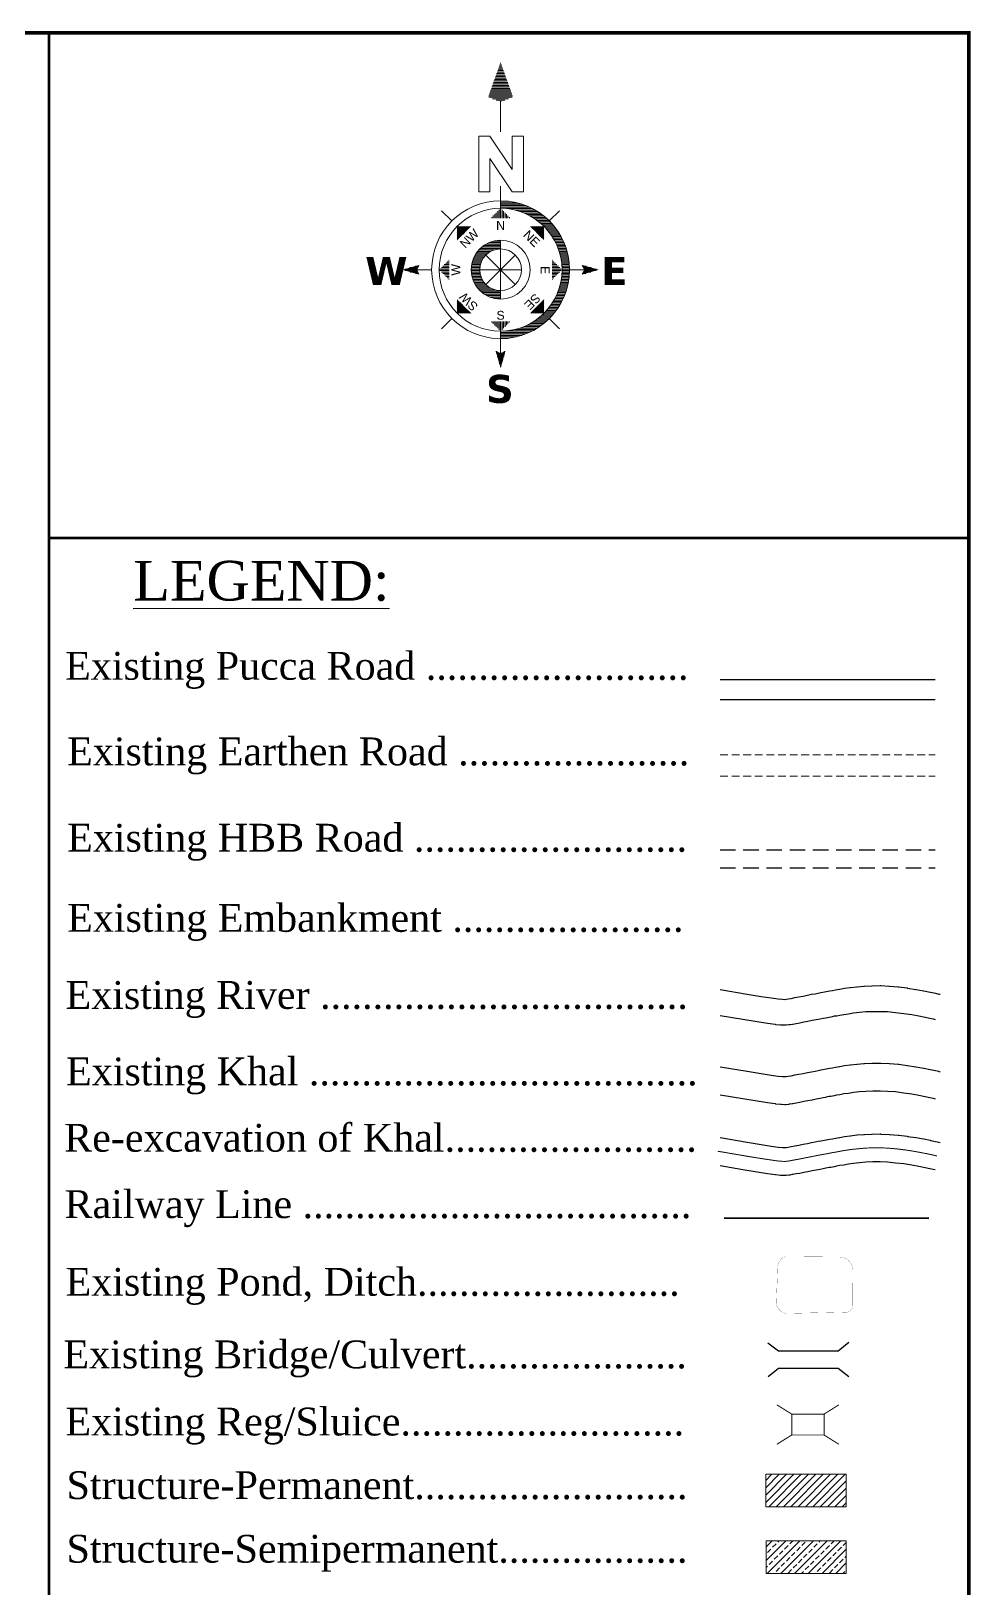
# Model space of a CAD drawing. Header units: millimetres. Extents: x 103 to 145964, y -150542 to -48.
# Drawn here: x 30755 to 31363, y -102114 to -101107 of the extents above; entities that cross this region are included whole.
import ezdxf
from ezdxf.enums import TextEntityAlignment as Align

# ---------------------------------------------------------------- set-up
doc = ezdxf.new("R2010")
doc.units = ezdxf.units.MM
doc.header["$MEASUREMENT"] = 0
for name, pattern in [('CENTERX2', [4, 2.5, -0.5, 0.5, -0.5]), ('DASHED2', [0.375, 0.25, -0.125]), ('HIDDENX2', [0.75, 0.5, -0.25]), ('PHANTOM2', [1.25, 0.625, -0.125, 0.125, -0.125, 0.125, -0.125])]:
    doc.linetypes.add(name, pattern=pattern)
for name, color, linetype in [('boundary', 7, 'Continuous'), ('Earthen Emb', 42, 'Continuous'), ('HBB_BFS Road', 7, 'DASHED2'), ('Khal', 4, 'Continuous'), ('RIVER', 150, 'Continuous')]:
    doc.layers.add(name, color=color, linetype=linetype)
for name, color, linetype, lineweight in [('Bridge or Culvert', 7, 'Continuous', 25), ('Earthan Road', 7, 'DASHED2', 9), ('Existing Str', 7, 'PHANTOM2', 35), ('HOUSE', 144, 'Continuous', 18), ('line', 10, 'Continuous', 9), ('OUTLINE', 7, 'Continuous', 15), ('p2', 32, 'Continuous', 15), ('Pond or Ditch', 7, 'Continuous', 9), ('PUCCA ROAD', 1, 'Continuous', 30), ('Rail Line', 14, 'TRACKS', 35)]:
    doc.layers.add(name, color=color, linetype=linetype, lineweight=lineweight)
doc.styles.add('b', font='times.ttf')
doc.styles.add('LEG', font='romantic.ttf')
doc.styles.add('Romans', font='arial.ttf')
doc.styles.get("Standard").update_dxf_attribs({"font": 'arial.ttf'})
doc.linetypes.add('TRACKS', pattern='A,0.15,[130,ltypeshp.shx,S=0.25,R=0,X=0,Y=0],0.15', length=0.3)
pattern_1 = [(360, (26.19663, 31.512), (2e-14, 0.2822134), [])]
pattern_2 = [(360, (26.19663, 27.11894), (2e-14, 0.2822134), [])]
pattern_3 = [(180, (26.19663, 27.11894), (2e-14, 0.2822134), [])]
pattern_4 = [(45, (26.19663, 27.11894), (-0.199555, 0.199555), [])]
pattern_5 = [(90, (26.19663, 27.11894), (-0.2822134, 2e-14), [])]
pattern_6 = [(135, (26.19663, 27.11894), (-0.199555, -0.199555), [])]
pattern_7 = [(180, (26.19663, 27.11894), (-2e-14, -0.2822134), [])]
pattern_8 = [(225, (26.19663, 27.11894), (0.199555, -0.199555), [])]
pattern_9 = [(270, (26.19663, 27.11894), (0.2822134, -2e-14), [])]
pattern_10 = [(315, (26.19663, 27.11894), (0.199555, 0.199555), [])]

# ---------------------------------------------------------------- blocks, each defined once
blk = doc.blocks.new('A$C5FE22593')
h = blk.add_hatch()
h.set_pattern_fill('_USER', color=11, scale=0.282213, style=0, pattern_type=0)
h.set_pattern_definition(pattern_1)
h.paths.add_polyline_path([(26.2, 66.79), (23.84, 60.2), (26.2, 59.26), (28.55, 60.2)])
h = blk.add_hatch()
h.set_pattern_fill('_USER', color=11, scale=0.282213, style=0, pattern_type=0)
h.set_pattern_definition(pattern_1)
h.paths.add_polyline_path([(26.2, 66.79), (23.84, 60.2), (26.2, 59.26), (28.55, 60.2)])
h = blk.add_hatch()
h.set_pattern_fill('_USER', color=11, scale=0.282213, style=0, pattern_type=0)
h.set_pattern_definition(pattern_1)
h.paths.add_polyline_path([(26.2, 66.79), (23.84, 60.2), (26.2, 59.26), (28.55, 60.2)])
h = blk.add_hatch()
h.set_pattern_fill('_USER', color=11, scale=0.282213, style=0, pattern_type=0)
h.set_pattern_definition(pattern_1)
h.paths.add_polyline_path([(26.2, 66.79), (23.84, 60.2), (26.2, 59.26), (28.55, 60.2)])
h = blk.add_hatch(color=11)
h.paths.add_polyline_path([(26.2, 15.36), (26.2, 13.92, 1), (26.2, 40.32), (26.2, 38.88, -1)])
h.paths.add_polyline_path([(26.2, 31.11), (26.2, 32.76, 1), (26.2, 21.47), (26.2, 23.13, -1)])
h = blk.add_hatch(color=11)
h.paths.add_polyline_path([(26.2, 15.36), (26.2, 13.92, 1), (26.2, 40.32), (26.2, 38.88, -1)])
h.paths.add_polyline_path([(26.2, 31.11), (26.2, 32.76, 1), (26.2, 21.47), (26.2, 23.13, -1)])
h = blk.add_hatch(color=11)
h.paths.add_polyline_path([(26.2, 15.36), (26.2, 13.92, 1), (26.2, 40.32), (26.2, 38.88, -1)])
h.paths.add_polyline_path([(26.2, 31.11), (26.2, 32.76, 1), (26.2, 21.47), (26.2, 23.13, -1)])
h = blk.add_hatch(color=11)
h.paths.add_polyline_path([(26.2, 15.36), (26.2, 13.92, 1), (26.2, 40.32), (26.2, 38.88, -1)])
h.paths.add_polyline_path([(26.2, 31.11), (26.2, 32.76, 1), (26.2, 21.47), (26.2, 23.13, -1)])
h = blk.add_hatch()
h.set_pattern_fill('_USER', color=11, scale=0.282213, angle=90, style=0, pattern_type=0)
h.set_pattern_definition(pattern_5)
h.paths.add_polyline_path([(28.08, 37), (26.2, 38.88), (24.32, 37)])
h = blk.add_hatch()
h.set_pattern_fill('_USER', color=11, scale=0.282213, angle=90, style=0, pattern_type=0)
h.set_pattern_definition(pattern_5)
h.paths.add_polyline_path([(28.08, 37), (26.2, 38.88), (24.32, 37)])
h = blk.add_hatch()
h.set_pattern_fill('_USER', color=11, scale=0.282213, angle=90, style=0, pattern_type=0)
h.set_pattern_definition(pattern_5)
h.paths.add_polyline_path([(28.08, 37), (26.2, 38.88), (24.32, 37)])
h = blk.add_hatch()
h.set_pattern_fill('_USER', color=11, scale=0.282213, angle=90, style=0, pattern_type=0)
h.set_pattern_definition(pattern_5)
h.paths.add_polyline_path([(28.08, 37), (26.2, 38.88), (24.32, 37)])
h = blk.add_hatch()
h.set_pattern_fill('_USER', color=11, scale=0.282213, style=0, pattern_type=0)
h.set_pattern_definition(pattern_2)
h.paths.add_polyline_path([(39.4, 27.12, 0.414214), (26.2, 40.32), (26.2, 38.88, -0.414214), (37.96, 27.12, -0.414214), (26.2, 15.36), (26.2, 13.92, 0.414214)])
h = blk.add_hatch()
h.set_pattern_fill('_USER', color=11, scale=0.282213, style=0, pattern_type=0)
h.set_pattern_definition(pattern_2)
h.paths.add_polyline_path([(39.4, 27.12, 0.414214), (26.2, 40.32), (26.2, 38.88, -0.414214), (37.96, 27.12, -0.414214), (26.2, 15.36), (26.2, 13.92, 0.414214)])
h = blk.add_hatch()
h.set_pattern_fill('_USER', color=11, scale=0.282213, style=0, pattern_type=0)
h.set_pattern_definition(pattern_2)
h.paths.add_polyline_path([(39.4, 27.12, 0.414214), (26.2, 40.32), (26.2, 38.88, -0.414214), (37.96, 27.12, -0.414214), (26.2, 15.36), (26.2, 13.92, 0.414214)])
h = blk.add_hatch()
h.set_pattern_fill('_USER', color=11, scale=0.282213, style=0, pattern_type=0)
h.set_pattern_definition(pattern_2)
h.paths.add_polyline_path([(39.4, 27.12, 0.414214), (26.2, 40.32), (26.2, 38.88, -0.414214), (37.96, 27.12, -0.414214), (26.2, 15.36), (26.2, 13.92, 0.414214)])
h = blk.add_hatch()
h.set_pattern_fill('_USER', color=11, scale=0.282213, angle=135, style=0, pattern_type=0)
h.set_pattern_definition(pattern_6)
h.paths.add_polyline_path([(20.54, 35.43), (17.88, 35.43), (17.88, 32.77)])
h = blk.add_hatch()
h.set_pattern_fill('_USER', color=11, scale=0.282213, angle=135, style=0, pattern_type=0)
h.set_pattern_definition(pattern_6)
h.paths.add_polyline_path([(20.54, 35.43), (17.88, 35.43), (17.88, 32.77)])
h = blk.add_hatch()
h.set_pattern_fill('_USER', color=11, scale=0.282213, angle=135, style=0, pattern_type=0)
h.set_pattern_definition(pattern_6)
h.paths.add_polyline_path([(20.54, 35.43), (17.88, 35.43), (17.88, 32.77)])
h = blk.add_hatch()
h.set_pattern_fill('_USER', color=11, scale=0.282213, angle=135, style=0, pattern_type=0)
h.set_pattern_definition(pattern_6)
h.paths.add_polyline_path([(20.54, 35.43), (17.88, 35.43), (17.88, 32.77)])
h = blk.add_hatch()
h.set_pattern_fill('_USER', color=11, scale=0.282213, angle=45, style=0, pattern_type=0)
h.set_pattern_definition(pattern_4)
h.paths.add_polyline_path([(34.51, 32.77), (34.51, 35.43), (31.85, 35.43)])
h = blk.add_hatch()
h.set_pattern_fill('_USER', color=11, scale=0.282213, angle=45, style=0, pattern_type=0)
h.set_pattern_definition(pattern_4)
h.paths.add_polyline_path([(34.51, 32.77), (34.51, 35.43), (31.85, 35.43)])
h = blk.add_hatch()
h.set_pattern_fill('_USER', color=11, scale=0.282213, angle=45, style=0, pattern_type=0)
h.set_pattern_definition(pattern_4)
h.paths.add_polyline_path([(34.51, 32.77), (34.51, 35.43), (31.85, 35.43)])
h = blk.add_hatch()
h.set_pattern_fill('_USER', color=11, scale=0.282213, angle=45, style=0, pattern_type=0)
h.set_pattern_definition(pattern_4)
h.paths.add_polyline_path([(34.51, 32.77), (34.51, 35.43), (31.85, 35.43)])
h = blk.add_hatch()
h.set_pattern_fill('_USER', color=11, scale=0.282213, style=0, pattern_type=0)
h.set_pattern_definition(pattern_2)
h.paths.add_polyline_path([(26.2, 31.11), (26.2, 32.76, 0.414214), (20.55, 27.12, 0.414214), (26.2, 21.47), (26.2, 23.13, -0.414214), (22.21, 27.12, -0.414214)])
h = blk.add_hatch()
h.set_pattern_fill('_USER', color=11, scale=0.282213, style=0, pattern_type=0)
h.set_pattern_definition(pattern_2)
h.paths.add_polyline_path([(26.2, 31.11), (26.2, 32.76, 0.414214), (20.55, 27.12, 0.414214), (26.2, 21.47), (26.2, 23.13, -0.414214), (22.21, 27.12, -0.414214)])
h = blk.add_hatch()
h.set_pattern_fill('_USER', color=11, scale=0.282213, style=0, pattern_type=0)
h.set_pattern_definition(pattern_2)
h.paths.add_polyline_path([(26.2, 31.11), (26.2, 32.76, 0.414214), (20.55, 27.12, 0.414214), (26.2, 21.47), (26.2, 23.13, -0.414214), (22.21, 27.12, -0.414214)])
h = blk.add_hatch()
h.set_pattern_fill('_USER', color=11, scale=0.282213, style=0, pattern_type=0)
h.set_pattern_definition(pattern_2)
h.paths.add_polyline_path([(26.2, 31.11), (26.2, 32.76, 0.414214), (20.55, 27.12, 0.414214), (26.2, 21.47), (26.2, 23.13, -0.414214), (22.21, 27.12, -0.414214)])
h = blk.add_hatch()
h.set_pattern_fill('_USER', color=11, scale=0.282213, style=0, pattern_type=0)
h.set_pattern_definition(pattern_3)
h.paths.add_polyline_path([(10.67, 26.18), (10.2, 27.12), (10.67, 28.06), (7.38, 27.12)])
h = blk.add_hatch()
h.set_pattern_fill('_USER', color=11, scale=0.282213, style=0, pattern_type=0)
h.set_pattern_definition(pattern_3)
h.paths.add_polyline_path([(10.67, 26.18), (10.2, 27.12), (10.67, 28.06), (7.38, 27.12)])
h = blk.add_hatch()
h.set_pattern_fill('_USER', color=11, scale=0.282213, style=0, pattern_type=0)
h.set_pattern_definition(pattern_3)
h.paths.add_polyline_path([(10.67, 26.18), (10.2, 27.12), (10.67, 28.06), (7.38, 27.12)])
h = blk.add_hatch()
h.set_pattern_fill('_USER', color=11, scale=0.282213, style=0, pattern_type=0)
h.set_pattern_definition(pattern_3)
h.paths.add_polyline_path([(10.67, 26.18), (10.2, 27.12), (10.67, 28.06), (7.38, 27.12)])
h = blk.add_hatch()
h.set_pattern_fill('_USER', color=11, scale=0.282213, angle=180, style=0, pattern_type=0)
h.set_pattern_definition(pattern_7)
h.paths.add_polyline_path([(16.32, 29), (14.44, 27.12), (16.32, 25.24)])
h = blk.add_hatch()
h.set_pattern_fill('_USER', color=11, scale=0.282213, angle=180, style=0, pattern_type=0)
h.set_pattern_definition(pattern_7)
h.paths.add_polyline_path([(16.32, 29), (14.44, 27.12), (16.32, 25.24)])
h = blk.add_hatch()
h.set_pattern_fill('_USER', color=11, scale=0.282213, angle=180, style=0, pattern_type=0)
h.set_pattern_definition(pattern_7)
h.paths.add_polyline_path([(16.32, 29), (14.44, 27.12), (16.32, 25.24)])
h = blk.add_hatch()
h.set_pattern_fill('_USER', color=11, scale=0.282213, angle=180, style=0, pattern_type=0)
h.set_pattern_definition(pattern_7)
h.paths.add_polyline_path([(16.32, 29), (14.44, 27.12), (16.32, 25.24)])
h = blk.add_hatch()
h.set_pattern_fill('_USER', color=11, scale=0.282213, style=0, pattern_type=0)
h.set_pattern_definition(pattern_2)
h.paths.add_polyline_path([(36.07, 29), (36.07, 25.24), (37.96, 27.12)])
h = blk.add_hatch()
h.set_pattern_fill('_USER', color=11, scale=0.282213, style=0, pattern_type=0)
h.set_pattern_definition(pattern_2)
h.paths.add_polyline_path([(36.07, 29), (36.07, 25.24), (37.96, 27.12)])
h = blk.add_hatch()
h.set_pattern_fill('_USER', color=11, scale=0.282213, style=0, pattern_type=0)
h.set_pattern_definition(pattern_2)
h.paths.add_polyline_path([(36.07, 29), (36.07, 25.24), (37.96, 27.12)])
h = blk.add_hatch()
h.set_pattern_fill('_USER', color=11, scale=0.282213, style=0, pattern_type=0)
h.set_pattern_definition(pattern_2)
h.paths.add_polyline_path([(36.07, 29), (36.07, 25.24), (37.96, 27.12)])
h = blk.add_hatch()
h.set_pattern_fill('_USER', color=11, scale=0.282213, style=0, pattern_type=0)
h.set_pattern_definition(pattern_2)
h.paths.add_polyline_path([(45.01, 27.12), (41.72, 28.06), (42.19, 27.12), (41.72, 26.18)])
h = blk.add_hatch()
h.set_pattern_fill('_USER', color=11, scale=0.282213, style=0, pattern_type=0)
h.set_pattern_definition(pattern_2)
h.paths.add_polyline_path([(45.01, 27.12), (41.72, 28.06), (42.19, 27.12), (41.72, 26.18)])
h = blk.add_hatch()
h.set_pattern_fill('_USER', color=11, scale=0.282213, style=0, pattern_type=0)
h.set_pattern_definition(pattern_2)
h.paths.add_polyline_path([(45.01, 27.12), (41.72, 28.06), (42.19, 27.12), (41.72, 26.18)])
h = blk.add_hatch()
h.set_pattern_fill('_USER', color=11, scale=0.282213, style=0, pattern_type=0)
h.set_pattern_definition(pattern_2)
h.paths.add_polyline_path([(45.01, 27.12), (41.72, 28.06), (42.19, 27.12), (41.72, 26.18)])
h = blk.add_hatch()
h.set_pattern_fill('_USER', color=11, scale=0.282213, angle=-135, style=0, pattern_type=0)
h.set_pattern_definition(pattern_8)
h.paths.add_polyline_path([(17.88, 21.46), (17.88, 18.8), (20.54, 18.8)])
h = blk.add_hatch()
h.set_pattern_fill('_USER', color=11, scale=0.282213, angle=-135, style=0, pattern_type=0)
h.set_pattern_definition(pattern_8)
h.paths.add_polyline_path([(17.88, 21.46), (17.88, 18.8), (20.54, 18.8)])
h = blk.add_hatch()
h.set_pattern_fill('_USER', color=11, scale=0.282213, angle=-135, style=0, pattern_type=0)
h.set_pattern_definition(pattern_8)
h.paths.add_polyline_path([(17.88, 21.46), (17.88, 18.8), (20.54, 18.8)])
h = blk.add_hatch()
h.set_pattern_fill('_USER', color=11, scale=0.282213, angle=-135, style=0, pattern_type=0)
h.set_pattern_definition(pattern_8)
h.paths.add_polyline_path([(17.88, 21.46), (17.88, 18.8), (20.54, 18.8)])
h = blk.add_hatch()
h.set_pattern_fill('_USER', color=11, scale=0.282213, angle=-45, style=0, pattern_type=0)
h.set_pattern_definition(pattern_10)
h.paths.add_polyline_path([(31.85, 18.8), (34.51, 18.8), (34.51, 21.46)])
h = blk.add_hatch()
h.set_pattern_fill('_USER', color=11, scale=0.282213, angle=-45, style=0, pattern_type=0)
h.set_pattern_definition(pattern_10)
h.paths.add_polyline_path([(31.85, 18.8), (34.51, 18.8), (34.51, 21.46)])
h = blk.add_hatch()
h.set_pattern_fill('_USER', color=11, scale=0.282213, angle=-45, style=0, pattern_type=0)
h.set_pattern_definition(pattern_10)
h.paths.add_polyline_path([(31.85, 18.8), (34.51, 18.8), (34.51, 21.46)])
h = blk.add_hatch()
h.set_pattern_fill('_USER', color=11, scale=0.282213, angle=-45, style=0, pattern_type=0)
h.set_pattern_definition(pattern_10)
h.paths.add_polyline_path([(31.85, 18.8), (34.51, 18.8), (34.51, 21.46)])
h = blk.add_hatch()
h.set_pattern_fill('_USER', color=11, scale=0.282213, angle=-90, style=0, pattern_type=0)
h.set_pattern_definition(pattern_9)
h.paths.add_polyline_path([(24.32, 17.24), (26.2, 15.36), (28.08, 17.24)])
h = blk.add_hatch()
h.set_pattern_fill('_USER', color=11, scale=0.282213, angle=-90, style=0, pattern_type=0)
h.set_pattern_definition(pattern_9)
h.paths.add_polyline_path([(24.32, 17.24), (26.2, 15.36), (28.08, 17.24)])
h = blk.add_hatch()
h.set_pattern_fill('_USER', color=11, scale=0.282213, angle=-90, style=0, pattern_type=0)
h.set_pattern_definition(pattern_9)
h.paths.add_polyline_path([(24.32, 17.24), (26.2, 15.36), (28.08, 17.24)])
h = blk.add_hatch()
h.set_pattern_fill('_USER', color=11, scale=0.282213, angle=-90, style=0, pattern_type=0)
h.set_pattern_definition(pattern_9)
h.paths.add_polyline_path([(24.32, 17.24), (26.2, 15.36), (28.08, 17.24)])
h = blk.add_hatch()
h.set_pattern_fill('_USER', color=11, scale=0.282213, style=0, pattern_type=0)
h.set_pattern_definition(pattern_2)
h.paths.add_polyline_path([(27.14, 11.6), (26.2, 11.13), (25.26, 11.6), (26.2, 8.3)])
h = blk.add_hatch()
h.set_pattern_fill('_USER', color=11, scale=0.282213, style=0, pattern_type=0)
h.set_pattern_definition(pattern_2)
h.paths.add_polyline_path([(27.14, 11.6), (26.2, 11.13), (25.26, 11.6), (26.2, 8.3)])
h = blk.add_hatch()
h.set_pattern_fill('_USER', color=11, scale=0.282213, style=0, pattern_type=0)
h.set_pattern_definition(pattern_2)
h.paths.add_polyline_path([(27.14, 11.6), (26.2, 11.13), (25.26, 11.6), (26.2, 8.3)])
h = blk.add_hatch()
h.set_pattern_fill('_USER', color=11, scale=0.282213, style=0, pattern_type=0)
h.set_pattern_definition(pattern_2)
h.paths.add_polyline_path([(27.14, 11.6), (26.2, 11.13), (25.26, 11.6), (26.2, 8.3)])
at = {"color": 11}
for p, q in [((26.2, 53.5), (26.2, 59.26)), ((26.2, 53.5), (26.2, 59.26)), ((26.2, 53.5), (26.2, 59.26)), ((26.2, 53.5), (26.2, 59.26)), ((26.2, 40.32), (26.2, 43.11)), ((26.2, 40.32), (26.2, 43.11)), ((26.2, 40.32), (26.2, 43.11)), ((26.2, 40.32), (26.2, 43.11)), ((26.2, 40.32), (26.2, 38.88)), ((26.2, 40.32), (26.2, 38.88)), ((26.2, 40.32), (26.2, 38.88)), ((26.2, 40.32), (26.2, 38.88)), ((16.86, 36.46), (14.89, 38.43)), ((16.86, 36.46), (14.89, 38.43)), ((16.86, 36.46), (14.89, 38.43)), ((16.86, 36.46), (14.89, 38.43)), ((35.53, 36.46), (37.5, 38.43)), ((35.53, 36.46), (37.5, 38.43)), ((35.53, 36.46), (37.5, 38.43)), ((35.53, 36.46), (37.5, 38.43)), ((23.37, 24.3), (29.02, 29.94)), ((29.02, 24.3), (23.37, 29.94)), ((29.02, 29.94), (23.37, 24.3)), ((23.37, 29.94), (29.02, 24.3)), ((23.37, 24.3), (29.02, 29.94)), ((29.02, 24.3), (23.37, 29.94)), ((29.02, 29.94), (23.37, 24.3)), ((23.37, 29.94), (29.02, 24.3)), ((23.37, 24.3), (29.02, 29.94)), ((29.02, 24.3), (23.37, 29.94)), ((29.02, 29.94), (23.37, 24.3)), ((23.37, 29.94), (29.02, 24.3)), ((23.37, 24.3), (29.02, 29.94)), ((29.02, 24.3), (23.37, 29.94)), ((29.02, 29.94), (23.37, 24.3)), ((23.37, 29.94), (29.02, 24.3)), ((26.2, 31.11), (26.2, 32.76)), ((26.2, 31.11), (26.2, 32.76)), ((26.2, 31.11), (26.2, 32.76)), ((26.2, 31.11), (26.2, 32.76)), ((26.2, 23.13), (26.2, 31.11)), ((26.2, 31.11), (26.2, 23.13)), ((26.2, 23.13), (26.2, 31.11)), ((26.2, 31.11), (26.2, 23.13)), ((26.2, 23.13), (26.2, 31.11)), ((26.2, 31.11), (26.2, 23.13)), ((26.2, 23.13), (26.2, 31.11)), ((26.2, 31.11), (26.2, 23.13)), ((12.99, 27.12), (10.2, 27.12)), ((12.99, 27.12), (10.2, 27.12)), ((12.99, 27.12), (10.2, 27.12)), ((12.99, 27.12), (10.2, 27.12)), ((22.21, 27.12), (30.19, 27.12)), ((30.19, 27.12), (22.21, 27.12)), ((22.21, 27.12), (30.19, 27.12)), ((30.19, 27.12), (22.21, 27.12)), ((22.21, 27.12), (30.19, 27.12)), ((30.19, 27.12), (22.21, 27.12)), ((22.21, 27.12), (30.19, 27.12)), ((30.19, 27.12), (22.21, 27.12)), ((39.4, 27.12), (42.19, 27.12)), ((39.4, 27.12), (42.19, 27.12)), ((39.4, 27.12), (42.19, 27.12)), ((39.4, 27.12), (42.19, 27.12)), ((26.2, 23.13), (26.2, 21.47)), ((26.2, 23.13), (26.2, 21.47)), ((26.2, 23.13), (26.2, 21.47)), ((26.2, 23.13), (26.2, 21.47)), ((16.86, 17.78), (14.89, 15.81)), ((16.86, 17.78), (14.89, 15.81)), ((16.86, 17.78), (14.89, 15.81)), ((16.86, 17.78), (14.89, 15.81)), ((26.2, 13.92), (26.2, 15.36)), ((26.2, 13.92), (26.2, 15.36)), ((26.2, 13.92), (26.2, 15.36)), ((26.2, 13.92), (26.2, 15.36)), ((35.53, 17.78), (37.5, 15.81)), ((35.53, 17.78), (37.5, 15.81)), ((35.53, 17.78), (37.5, 15.81)), ((35.53, 17.78), (37.5, 15.81)), ((26.2, 13.92), (26.2, 11.13)), ((26.2, 13.92), (26.2, 11.13)), ((26.2, 13.92), (26.2, 11.13)), ((26.2, 13.92), (26.2, 11.13))]:
    blk.add_line(p, q, dxfattribs=at)
at = {"color": 1}
for p, q in [((22.03, 52.68), (24.16, 52.68)), ((22.03, 42.01), (22.03, 52.68)), ((22.03, 52.68), (24.16, 52.68)), ((22.03, 42.01), (22.03, 52.68)), ((22.03, 52.68), (24.16, 52.68)), ((22.03, 42.01), (22.03, 52.68)), ((22.03, 52.68), (24.16, 52.68)), ((22.03, 42.01), (22.03, 52.68)), ((24.16, 52.68), (28.43, 46.28)), ((24.16, 52.68), (28.43, 46.28)), ((24.16, 52.68), (28.43, 46.28)), ((24.16, 52.68), (28.43, 46.28)), ((28.43, 52.68), (30.56, 52.68)), ((28.43, 46.28), (28.43, 52.68)), ((28.43, 52.68), (30.56, 52.68)), ((28.43, 46.28), (28.43, 52.68)), ((28.43, 52.68), (30.56, 52.68)), ((28.43, 46.28), (28.43, 52.68)), ((28.43, 52.68), (30.56, 52.68)), ((28.43, 46.28), (28.43, 52.68)), ((30.56, 52.68), (30.56, 42.01)), ((30.56, 52.68), (30.56, 42.01)), ((30.56, 52.68), (30.56, 42.01)), ((30.56, 52.68), (30.56, 42.01)), ((24.16, 48.41), (24.16, 42.01)), ((28.43, 42.01), (24.16, 48.41)), ((24.16, 48.41), (24.16, 42.01)), ((28.43, 42.01), (24.16, 48.41)), ((24.16, 48.41), (24.16, 42.01)), ((28.43, 42.01), (24.16, 48.41)), ((24.16, 48.41), (24.16, 42.01)), ((28.43, 42.01), (24.16, 48.41)), ((24.16, 42.01), (22.03, 42.01)), ((24.16, 42.01), (22.03, 42.01)), ((24.16, 42.01), (22.03, 42.01)), ((24.16, 42.01), (22.03, 42.01)), ((30.56, 42.01), (28.43, 42.01)), ((30.56, 42.01), (28.43, 42.01)), ((30.56, 42.01), (28.43, 42.01)), ((30.56, 42.01), (28.43, 42.01))]:
    blk.add_line(p, q, dxfattribs=at)
at = {"color": 11}
for radius in [13.2, 13.2, 13.2, 13.2, 11.76, 11.76, 11.76, 11.76, 5.64, 5.64, 5.64, 5.64, 3.99, 3.99, 3.99, 3.99]:
    blk.add_circle((26.2, 27.12), radius, dxfattribs=at)
for points in [[(26.2, 66.79), (23.84, 60.2), (26.2, 59.26)], [(26.2, 66.79), (23.84, 60.2), (26.2, 59.26)], [(26.2, 66.79), (23.84, 60.2), (26.2, 59.26)], [(26.2, 66.79), (23.84, 60.2), (26.2, 59.26)], [(26.2, 59.26), (28.55, 60.2), (26.2, 66.79)], [(26.2, 59.26), (28.55, 60.2), (26.2, 66.79)], [(26.2, 59.26), (28.55, 60.2), (26.2, 66.79)], [(26.2, 59.26), (28.55, 60.2), (26.2, 66.79)], [(26.2, 38.88), (28.08, 37), (24.32, 37)], [(26.2, 38.88), (28.08, 37), (24.32, 37)], [(26.2, 38.88), (28.08, 37), (24.32, 37)], [(26.2, 38.88), (28.08, 37), (24.32, 37)], [(17.88, 35.43), (20.54, 35.43), (17.88, 32.77)], [(17.88, 35.43), (20.54, 35.43), (17.88, 32.77)], [(17.88, 35.43), (20.54, 35.43), (17.88, 32.77)], [(17.88, 35.43), (20.54, 35.43), (17.88, 32.77)], [(34.51, 35.43), (34.51, 32.77), (31.85, 35.43)], [(34.51, 35.43), (34.51, 32.77), (31.85, 35.43)], [(34.51, 35.43), (34.51, 32.77), (31.85, 35.43)], [(34.51, 35.43), (34.51, 32.77), (31.85, 35.43)], [(7.38, 27.12), (10.67, 28.06), (10.2, 27.12)], [(7.38, 27.12), (10.67, 28.06), (10.2, 27.12)], [(7.38, 27.12), (10.67, 28.06), (10.2, 27.12)], [(7.38, 27.12), (10.67, 28.06), (10.2, 27.12)], [(10.67, 26.18), (10.2, 27.12), (7.38, 27.12)], [(10.67, 26.18), (10.2, 27.12), (7.38, 27.12)], [(10.67, 26.18), (10.2, 27.12), (7.38, 27.12)], [(10.67, 26.18), (10.2, 27.12), (7.38, 27.12)], [(14.44, 27.12), (16.32, 29), (16.32, 25.24)], [(14.44, 27.12), (16.32, 29), (16.32, 25.24)], [(14.44, 27.12), (16.32, 29), (16.32, 25.24)], [(14.44, 27.12), (16.32, 29), (16.32, 25.24)], [(37.96, 27.12), (36.07, 25.24), (36.07, 29)], [(37.96, 27.12), (36.07, 25.24), (36.07, 29)], [(37.96, 27.12), (36.07, 25.24), (36.07, 29)], [(37.96, 27.12), (36.07, 25.24), (36.07, 29)], [(41.72, 28.06), (42.19, 27.12), (45.01, 27.12)], [(41.72, 28.06), (42.19, 27.12), (45.01, 27.12)], [(41.72, 28.06), (42.19, 27.12), (45.01, 27.12)], [(41.72, 28.06), (42.19, 27.12), (45.01, 27.12)], [(45.01, 27.12), (41.72, 26.18), (42.19, 27.12)], [(45.01, 27.12), (41.72, 26.18), (42.19, 27.12)], [(45.01, 27.12), (41.72, 26.18), (42.19, 27.12)], [(45.01, 27.12), (41.72, 26.18), (42.19, 27.12)], [(17.88, 18.8), (17.88, 21.46), (20.54, 18.8)], [(17.88, 18.8), (17.88, 21.46), (20.54, 18.8)], [(17.88, 18.8), (17.88, 21.46), (20.54, 18.8)], [(17.88, 18.8), (17.88, 21.46), (20.54, 18.8)], [(34.51, 18.8), (31.85, 18.8), (34.51, 21.46)], [(34.51, 18.8), (31.85, 18.8), (34.51, 21.46)], [(34.51, 18.8), (31.85, 18.8), (34.51, 21.46)], [(34.51, 18.8), (31.85, 18.8), (34.51, 21.46)], [(26.2, 15.36), (24.32, 17.24), (28.08, 17.24)], [(26.2, 15.36), (24.32, 17.24), (28.08, 17.24)], [(26.2, 15.36), (24.32, 17.24), (28.08, 17.24)], [(26.2, 15.36), (24.32, 17.24), (28.08, 17.24)], [(26.2, 8.3), (25.26, 11.6), (26.2, 11.13)], [(26.2, 8.3), (25.26, 11.6), (26.2, 11.13)], [(26.2, 8.3), (25.26, 11.6), (26.2, 11.13)], [(26.2, 8.3), (25.26, 11.6), (26.2, 11.13)], [(27.14, 11.6), (26.2, 11.13), (26.2, 8.3)], [(27.14, 11.6), (26.2, 11.13), (26.2, 8.3)], [(27.14, 11.6), (26.2, 11.13), (26.2, 8.3)], [(27.14, 11.6), (26.2, 11.13), (26.2, 8.3)]]:
    blk.add_solid(points, dxfattribs=at)
at = {"color": 11, "style": 'Romans'}
for s, p in [('N', (26.2, 34.74)), ('N', (26.2, 34.74)), ('N', (26.2, 34.74)), ('N', (26.2, 34.74)), ('S', (26.19, 17.56)), ('S', (26.19, 17.56)), ('S', (26.19, 17.56)), ('S', (26.19, 17.56))]:
    blk.add_text(s, height=1.69, dxfattribs=at).set_placement(p, align=Align.CENTER)
for s, height, rotation, p in [('NW', 1.693, 45, (20.81, 32.51)), ('NW', 1.693, 45, (20.81, 32.51)), ('NW', 1.693, 45, (20.81, 32.51)), ('NW', 1.693, 45, (20.81, 32.51)), ('NE', 1.693, 315, (31.57, 32.5)), ('NE', 1.693, 315, (31.57, 32.5)), ('NE', 1.693, 315, (31.57, 32.5)), ('NE', 1.693, 315, (31.57, 32.5)), ('W', 1.69, 90, (18.48, 27.11)), ('W', 1.69, 90, (18.48, 27.11)), ('W', 1.69, 90, (18.48, 27.11)), ('W', 1.69, 90, (18.48, 27.11)), ('E', 1.69, 270, (33.89, 27.05)), ('E', 1.69, 270, (33.89, 27.05)), ('E', 1.69, 270, (33.89, 27.05)), ('E', 1.69, 270, (33.89, 27.05)), ('SW', 1.693, 135, (20.67, 21.59)), ('SW', 1.693, 135, (20.67, 21.59)), ('SW', 1.693, 135, (20.67, 21.59)), ('SW', 1.693, 135, (20.67, 21.59)), ('SE', 1.693, 225, (31.7, 21.6)), ('SE', 1.693, 225, (31.7, 21.6)), ('SE', 1.693, 225, (31.7, 21.6)), ('SE', 1.693, 225, (31.7, 21.6))]:
    blk.add_text(s, height=height, rotation=rotation, dxfattribs=at).set_placement(p, align=Align.CENTER)
at = {"layer": 'p2', "color": 1, "char_height": 5.3676, "attachment_point": 5}
for s, insert in [('{\\fVerdana|b1|i0|c0|p34;W}', (4.33, 26.9)), ('{\\fVerdana|b1|i0|c0|p34;W}', (4.33, 26.9)), ('{\\fVerdana|b1|i0|c0|p34;W}', (4.33, 26.9)), ('{\\fVerdana|b1|i0|c0|p34;W}', (4.33, 26.9)), ('{\\fVerdana|b1|i0|c0|p34;E}', (47.97, 26.9)), ('{\\fVerdana|b1|i0|c0|p34;E}', (47.97, 26.9)), ('{\\fVerdana|b1|i0|c0|p34;E}', (47.97, 26.9)), ('{\\fVerdana|b1|i0|c0|p34;E}', (47.97, 26.9)), ('{\\fVerdana|b1|i0|c0|p34;S}', (26.07, 4.27)), ('{\\fVerdana|b1|i0|c0|p34;S}', (26.07, 4.27)), ('{\\fVerdana|b1|i0|c0|p34;S}', (26.07, 4.27)), ('{\\fVerdana|b1|i0|c0|p34;S}', (26.07, 4.27))]:
    blk.add_mtext(s, dxfattribs=dict(at, insert=insert))

msp = doc.modelspace()

# ---------------------------------------------------------------- hatches: boundary and pattern name
at = {"layer": 'HOUSE'}
h = msp.add_hatch(dxfattribs=at)
h.set_pattern_fill('ANSI31', color=256, scale=26.831983, style=0)
h.set_pattern_definition([(45, (-3074360.0538, -10895628.896), (-2.3716346031, 2.3716346031), [])])
h.paths.add_polyline_path([(31282.2, -102060.5), (31282.2, -102039.5), (31230.3, -102039.5), (31230.3, -102060.5)])
h = msp.add_hatch(dxfattribs=at)
h.set_pattern_fill('ANSI33', color=256, scale=25.154984)
h.set_pattern_definition([(45, (-3112673.388, -11121806.44), (-4.4468148808, 4.4468148808), []), (45, (-3112668.9415, -11121806.44), (-4.4468148808, 4.4468148808), [3.144372957, -1.5721864784])])
h.paths.add_polyline_path([(31282.4, -102082.5), (31230.6, -102082.5), (31230.6, -102103.6), (31282.4, -102103.6)])

# ---------------------------------------------------------------- linework, layer by layer
at = {"layer": 'boundary', "color": 0}
for points, const_width in [([(28786.2, -101108), (31361.7, -101108), (31361.7, -102943.9), (28786.2, -102943.9), (28786.2, -101108)], 2.35), ([(30766.9, -102618.7), (30766.9, -101108)], 1.71), ([(30766.9, -101434.4), (31361.7, -101434.4)], 1.66)]:
    msp.add_lwpolyline(points, dxfattribs=dict(at, const_width=const_width))
at = {"layer": 'Bridge or Culvert', "color": 7, "linetype": 'Continuous', "lineweight": 30}
for points in [[(31231.7, -101954.5), (31238.5, -101959.8), (31277.2, -101959.6), (31284, -101954.2)], [(31231.8, -101976.2), (31238.6, -101971), (31277.2, -101970.8), (31284.1, -101976.2)]]:
    msp.add_lwpolyline(points, dxfattribs=at)
at = {"layer": 'Earthan Road', "color": 7, "linetype": 'HIDDENX2', "ltscale": 10}
for points in [[(31200.8, -101574.5), (31339.9, -101574.5)], [(31200.8, -101588.2), (31339.8, -101588.2)]]:
    msp.add_lwpolyline(points, dxfattribs=at)
at = {"layer": 'Earthen Emb', "lineweight": 30}
for points in [[(31200.8, -101685.2, 0, 0, 0), (31339.8, -101685.2, 5.94, 5.94, 0)], [(31200.8, -101699.8, 0, 0, 0), (31339.8, -101699.8, 5.94, 5.94, 0)]]:
    msp.add_lwpolyline(points, format="xyseb", dxfattribs=at)
at = {"layer": 'Existing Str', "linetype": 'Continuous', "const_width": 0.623}
for points in [[(31237.5, -101994.6), (31247.1, -102000.6), (31268, -102000.6), (31277.6, -101994.6)], [(31247.1, -102014.1), (31247.1, -102000.6)], [(31268, -102014.1), (31268, -102000.6)], [(31237.5, -102020.1), (31247.1, -102014.1), (31268, -102014.1), (31277.6, -102020.1)]]:
    msp.add_lwpolyline(points, dxfattribs=at)
at = {"layer": 'HBB_BFS Road', "color": 1, "linetype": 'DASHED2', "lineweight": 25, "ltscale": 40, "flags": 128}
for points in [[(31200.8, -101636), (31339.9, -101636)], [(31200.8, -101647.6), (31339.8, -101647.6)]]:
    msp.add_lwpolyline(points, dxfattribs=at)
at = {"layer": 'HOUSE'}
for points in [[(31230.3, -102039.5), (31282.2, -102039.5), (31282.2, -102060.5), (31230.3, -102060.5)], [(31230.3, -102039.5), (31282.2, -102039.5), (31282.2, -102060.5), (31230.3, -102060.5)], [(31230.6, -102082.5), (31282.4, -102082.5), (31282.4, -102103.6), (31230.6, -102103.6)], [(31230.6, -102082.5), (31282.4, -102082.5), (31282.4, -102103.6), (31230.6, -102103.6)]]:
    msp.add_lwpolyline(points, close=True, dxfattribs=at)
at = {"layer": 'Khal', "color": 4, "linetype": 'Continuous'}
for points in [[(31200.8, -101776.1), (31218.3, -101779), (31227.3, -101780.5), (31233.9, -101781.6), (31238.4, -101782.2), (31241.2, -101782.5), (31242.6, -101782.5), (31243.5, -101782.5), (31244.7, -101782.2), (31246.7, -101781.9), (31249.1, -101781.4), (31251.8, -101780.9), (31254.5, -101780.4), (31257.2, -101779.8), (31259.8, -101779.3), (31262.2, -101778.9), (31264.3, -101778.5), (31265.9, -101778.1), (31267.2, -101777.9, -0.000461), (31267.2, -101777.9), (31268.3, -101777.7, -0.000727), (31268.4, -101777.7), (31269.4, -101777.5, -0.000788), (31269.4, -101777.5), (31270.5, -101777.3, -0.0006), (31270.5, -101777.3), (31271.8, -101777, -0.00033), (31271.8, -101777), (31273.4, -101776.8), (31275.4, -101776.4, -0.000676), (31275.4, -101776.4), (31278, -101775.9, -0.003183), (31278.1, -101775.9), (31281.2, -101775.4, -0.005207), (31281.3, -101775.4), (31284.9, -101774.9, -0.006703), (31285.1, -101774.8), (31289.1, -101774.4, -0.007978), (31289.4, -101774.4), (31293.8, -101774, -0.009172), (31294.1, -101774), (31298.9, -101773.8, -0.010353), (31299.2, -101773.7), (31304.3, -101773.7, -0.01156), (31304.7, -101773.7), (31310, -101773.9, -0.011928), (31310.4, -101774), (31316, -101774.5, -0.009419), (31316.3, -101774.5), (31321.8, -101775.2, -0.007149), (31322, -101775.2), (31327.3, -101776.1, -0.0056), (31327.5, -101776.1), (31332.3, -101777, -0.004498), (31332.5, -101777), (31336.7, -101777.8, -0.003682), (31336.8, -101777.8), (31340, -101778.5, -0.003044), (31340.1, -101778.6), (31342.2, -101779, -0.002369), (31342.3, -101779.1), (31343.1, -101779.2)], [(31200.8, -101794.2), (31215.5, -101796.7, 0.000575), (31215.5, -101796.7), (31224.7, -101798.2, 0.001752), (31224.7, -101798.2), (31231.4, -101799.2, 0.00424), (31231.5, -101799.3), (31236.3, -101799.9, 0.009421), (31236.6, -101800), (31239.8, -101800.3, 0.018889), (31240.4, -101800.3), (31242.6, -101800.4, 0.028642), (31243.6, -101800.4), (31245.3, -101800.2, 0.022093), (31246, -101800.1), (31247.7, -101799.8, 0.00369), (31247.8, -101799.8), (31249.9, -101799.4), (31252.3, -101798.9), (31254.9, -101798.4), (31257.6, -101797.9), (31260.4, -101797.4), (31263, -101796.9), (31265.4, -101796.4), (31267.4, -101796), (31269.1, -101795.7), (31270.3, -101795.4), (31271.4, -101795.2), (31272.4, -101795.1), (31273.5, -101794.9), (31274.7, -101794.6), (31276.3, -101794.3), (31278.3, -101794), (31280.8, -101793.5), (31283.8, -101793.1), (31287.1, -101792.6), (31290.9, -101792.1), (31295, -101791.8), (31299.5, -101791.6), (31304.2, -101791.6), (31309.1, -101791.8), (31314.3, -101792.2), (31319.6, -101792.9), (31324.7, -101793.7), (31329.3, -101794.5), (31333.4, -101795.3), (31336.5, -101796), (31338.5, -101796.5), (31339.8, -101796.8)]]:
    msp.add_lwpolyline(points, format="xyb", dxfattribs=at)
at = {"layer": 'Khal', "color": 7, "linetype": 'CENTERX2', "lineweight": 30, "ltscale": 5, "const_width": 0.623}
msp.add_lwpolyline([(31199.3, -101830.7), (31216.8, -101833.7), (31225.9, -101835.2), (31232.6, -101836.2), (31237.3, -101836.9), (31240.6, -101837.2), (31242.9, -101837.3), (31244.7, -101837.1), (31246.4, -101836.8), (31248.4, -101836.4), (31250.8, -101836), (31253.4, -101835.5), (31256.2, -101834.9), (31258.9, -101834.4), (31261.5, -101833.9), (31263.9, -101833.4), (31266, -101833), (31267.6, -101832.7), (31268.9, -101832.5), (31270, -101832.3), (31271, -101832.1), (31272.1, -101831.9), (31273.4, -101831.6), (31274.9, -101831.4), (31277, -101831), (31279.5, -101830.5), (31282.6, -101830), (31286.2, -101829.5), (31290.2, -101829.1), (31294.5, -101828.7), (31299.3, -101828.5), (31304.3, -101828.5), (31309.6, -101828.7), (31315.1, -101829.2), (31320.7, -101829.9), (31325.9, -101830.7), (31330.8, -101831.6), (31334.9, -101832.4), (31338.2, -101833.1), (31340.3, -101833.6), (31341, -101833.7)], dxfattribs=at)
at = {"layer": 'Khal', "color": 3, "lineweight": 25, "ltscale": 0.1}
for points in [[(31200.8, -101821.9), (31218.3, -101824.9), (31227.3, -101826.4), (31233.9, -101827.4), (31238.4, -101828), (31241.2, -101828.3), (31242.6, -101828.4), (31243.5, -101828.3), (31244.7, -101828.1), (31246.7, -101827.7), (31249.1, -101827.2), (31251.8, -101826.7), (31254.5, -101826.2), (31257.2, -101825.7), (31259.8, -101825.1), (31262.2, -101824.7), (31264.3, -101824.3), (31265.9, -101824), (31267.2, -101823.7, -0.000461), (31267.2, -101823.7), (31268.3, -101823.5, -0.000727), (31268.4, -101823.5), (31269.4, -101823.3, -0.000788), (31269.4, -101823.3), (31270.5, -101823.1, -0.0006), (31270.5, -101823.1), (31271.8, -101822.9, -0.00033), (31271.8, -101822.9), (31273.4, -101822.6), (31275.4, -101822.2, -0.000676), (31275.4, -101822.2), (31278, -101821.8, -0.003183), (31278.1, -101821.8), (31281.2, -101821.2, -0.005207), (31281.3, -101821.2), (31284.9, -101820.7, -0.006703), (31285.1, -101820.7), (31289.1, -101820.2, -0.007978), (31289.4, -101820.2), (31293.8, -101819.8, -0.009172), (31294.1, -101819.8), (31298.9, -101819.6, -0.010353), (31299.2, -101819.6), (31304.3, -101819.5, -0.01156), (31304.7, -101819.6), (31310, -101819.8, -0.011928), (31310.4, -101819.8), (31316, -101820.3, -0.009419), (31316.3, -101820.3), (31321.8, -101821, -0.007149), (31322, -101821.1), (31327.3, -101821.9, -0.0056), (31327.5, -101821.9), (31332.3, -101822.8, -0.004498), (31332.5, -101822.8), (31336.7, -101823.6, -0.003682), (31336.8, -101823.7), (31340, -101824.4, -0.003044), (31340.1, -101824.4), (31342.2, -101824.9, -0.002369), (31342.3, -101824.9), (31343.1, -101825.1)], [(31200.8, -101840), (31215.5, -101842.5, 0.000575), (31215.5, -101842.5), (31224.7, -101844, 0.001752), (31224.7, -101844), (31231.4, -101845.1, 0.00424), (31231.5, -101845.1), (31236.3, -101845.8, 0.009421), (31236.6, -101845.8), (31239.8, -101846.1, 0.018889), (31240.4, -101846.2), (31242.6, -101846.2, 0.028642), (31243.6, -101846.2), (31245.3, -101846, 0.022093), (31246, -101845.9), (31247.7, -101845.6, 0.00369), (31247.8, -101845.6), (31249.9, -101845.2), (31252.3, -101844.8), (31254.9, -101844.3), (31257.6, -101843.7), (31260.4, -101843.2), (31263, -101842.7), (31265.4, -101842.2), (31267.4, -101841.8), (31269.1, -101841.5), (31270.3, -101841.3), (31271.4, -101841.1), (31272.4, -101840.9), (31273.5, -101840.7), (31274.7, -101840.5), (31276.3, -101840.2), (31278.3, -101839.8), (31280.8, -101839.4), (31283.8, -101838.9), (31287.1, -101838.4), (31290.9, -101838), (31295, -101837.6), (31299.5, -101837.4), (31304.2, -101837.4), (31309.1, -101837.6), (31314.3, -101838.1), (31319.6, -101838.7), (31324.7, -101839.5), (31329.3, -101840.4), (31333.4, -101841.2), (31336.5, -101841.8), (31338.5, -101842.3), (31339.8, -101842.6)]]:
    msp.add_lwpolyline(points, format="xyb", dxfattribs=at)
at = {"layer": 'Pond or Ditch', "color": 4, "const_width": 0.104}
msp.add_lwpolyline([(31243.2, -101898.8), (31278.2, -101899.1, -0.407338), (31286.7, -101907.6), (31286.6, -101930.2, -0.346244), (31283, -101934.7), (31244.5, -101935.5, -0.392601), (31237.2, -101928.9), (31238, -101905.4, -0.321685), (31243.2, -101898.8, -5.135448)], format="xyb", dxfattribs=at)
at = {"layer": 'PUCCA ROAD', "lineweight": 25}
for points in [[(31200.9, -101525.8), (31339.9, -101525.8)], [(31200.8, -101538.8), (31339.8, -101538.8)]]:
    msp.add_lwpolyline(points, dxfattribs=at)
at = {"layer": 'Rail Line', "color": 212, "ltscale": 10, "true_color": 0xc529d6}
msp.add_line((31203.5, -101873.9), (31335.8, -101873.9), dxfattribs=at)
at = {"layer": 'RIVER', "color": 4, "linetype": 'Continuous'}
for points in [[(31200.8, -101726.1), (31218.3, -101729.1), (31227.3, -101730.6), (31233.9, -101731.6), (31238.4, -101732.2), (31241.2, -101732.5), (31242.6, -101732.6), (31243.5, -101732.5), (31244.7, -101732.3), (31246.7, -101731.9), (31249.1, -101731.4), (31251.8, -101730.9), (31254.5, -101730.4), (31257.2, -101729.8), (31259.8, -101729.3), (31262.2, -101728.9), (31264.3, -101728.5), (31265.9, -101728.2), (31267.2, -101727.9, -0.000461), (31267.2, -101727.9), (31268.3, -101727.7, -0.000727), (31268.4, -101727.7), (31269.4, -101727.5, -0.000788), (31269.4, -101727.5), (31270.5, -101727.3, -0.0006), (31270.5, -101727.3), (31271.8, -101727.1, -0.00033), (31271.8, -101727.1), (31273.4, -101726.8), (31275.4, -101726.4, -0.000676), (31275.4, -101726.4), (31278, -101726, -0.003183), (31278.1, -101725.9), (31281.2, -101725.4, -0.005207), (31281.3, -101725.4), (31284.9, -101724.9, -0.006703), (31285.1, -101724.9), (31289.1, -101724.4, -0.007978), (31289.4, -101724.4), (31293.8, -101724, -0.009172), (31294.1, -101724), (31298.9, -101723.8, -0.010353), (31299.2, -101723.8), (31304.3, -101723.7, -0.01156), (31304.7, -101723.7), (31310, -101724, -0.011928), (31310.4, -101724), (31316, -101724.5, -0.009419), (31316.3, -101724.5), (31321.8, -101725.2, -0.007149), (31322, -101725.3), (31327.3, -101726.1, -0.0056), (31327.5, -101726.1), (31332.3, -101727, -0.004498), (31332.5, -101727), (31336.7, -101727.8, -0.003682), (31336.8, -101727.9), (31340, -101728.6, -0.003044), (31340.1, -101728.6), (31342.2, -101729.1, -0.002369), (31342.3, -101729.1), (31343.1, -101729.2)], [(31200.8, -101742.9), (31215.5, -101745.4, 0.000575), (31215.5, -101745.4), (31224.7, -101746.9, 0.001752), (31224.7, -101746.9), (31231.4, -101748, 0.00424), (31231.5, -101748), (31236.3, -101748.6, 0.009421), (31236.6, -101748.7), (31239.8, -101749, 0.018889), (31240.4, -101749.1), (31242.6, -101749.1, 0.028642), (31243.6, -101749.1), (31245.3, -101748.9, 0.022093), (31246, -101748.8), (31247.7, -101748.5, 0.00369), (31247.8, -101748.5), (31249.9, -101748.1), (31252.3, -101747.7), (31254.9, -101747.1), (31257.6, -101746.6), (31260.4, -101746.1), (31263, -101745.6), (31265.4, -101745.1), (31267.4, -101744.7), (31269.1, -101744.4), (31270.3, -101744.2), (31271.4, -101744), (31272.4, -101743.8), (31273.5, -101743.6), (31274.7, -101743.3), (31276.3, -101743.1), (31278.3, -101742.7), (31280.8, -101742.3), (31283.8, -101741.8), (31287.1, -101741.3), (31290.9, -101740.9), (31295, -101740.5), (31299.5, -101740.3), (31304.2, -101740.3), (31309.1, -101740.5), (31314.3, -101741), (31319.6, -101741.6), (31324.7, -101742.4), (31329.3, -101743.3), (31333.4, -101744.1), (31336.5, -101744.7), (31338.5, -101745.2), (31339.8, -101745.5)]]:
    msp.add_lwpolyline(points, format="xyb", dxfattribs=at)

# ---------------------------------------------------------------- block references
at = {"layer": 'line', "xscale": 3.376547813191337, "yscale": 3.376547813191792, "zscale": 3.376547813186063}
msp.add_blockref('A$C5FE22593', (30970.4, -101352.6), dxfattribs=at)

# ---------------------------------------------------------------- texts
at = {"layer": 'OUTLINE', "style": 'LEG'}
msp.add_text('%%ULEGEND:', height=25.65, dxfattribs=at).set_placement((30821.4, -101474.8))
at = {"layer": 'OUTLINE', "ltscale": 0.1, "style": 'b'}
for s, p in [('Railway Line .....................................', (30776.9, -101873.9)), (' Existing Reg/Sluice...........................', (30770.7, -102014.4)), ('Structure-Permanent..........................', (30778.2, -102055.5)), ('Structure-Semipermanent..................', (30778.2, -102096.6))]:
    msp.add_text(s, height=17.992, dxfattribs=at).set_placement(p)
at = {"layer": 'OUTLINE', "ltscale": 0.1, "char_height": 17.992, "width": 839.488, "attachment_point": 1, "style": 'b'}
for s, insert in [('Existing Pucca Road .........................', (30777.3, -101508)), ('Existing Earthen Road ......................', (30778.6, -101563.3)), ('Existing HBB Road ..........................', (30778.6, -101619.1)), ('Existing Embankment ......................', (30778.6, -101670.9)), (' Existing River ...................................', (30770.8, -101720.7)), ('Existing Khal .....................................', (30777.9, -101770.1)), ('Re-excavation of Khal........................', (30776.7, -101813)), (' Existing Pond, Ditch.........................', (30770.8, -101906.1)), (' Existing Bridge/Culvert.....................', (30769.4, -101953))]:
    msp.add_mtext(s, dxfattribs=dict(at, insert=insert))

doc.saveas('drawing.dxf')
